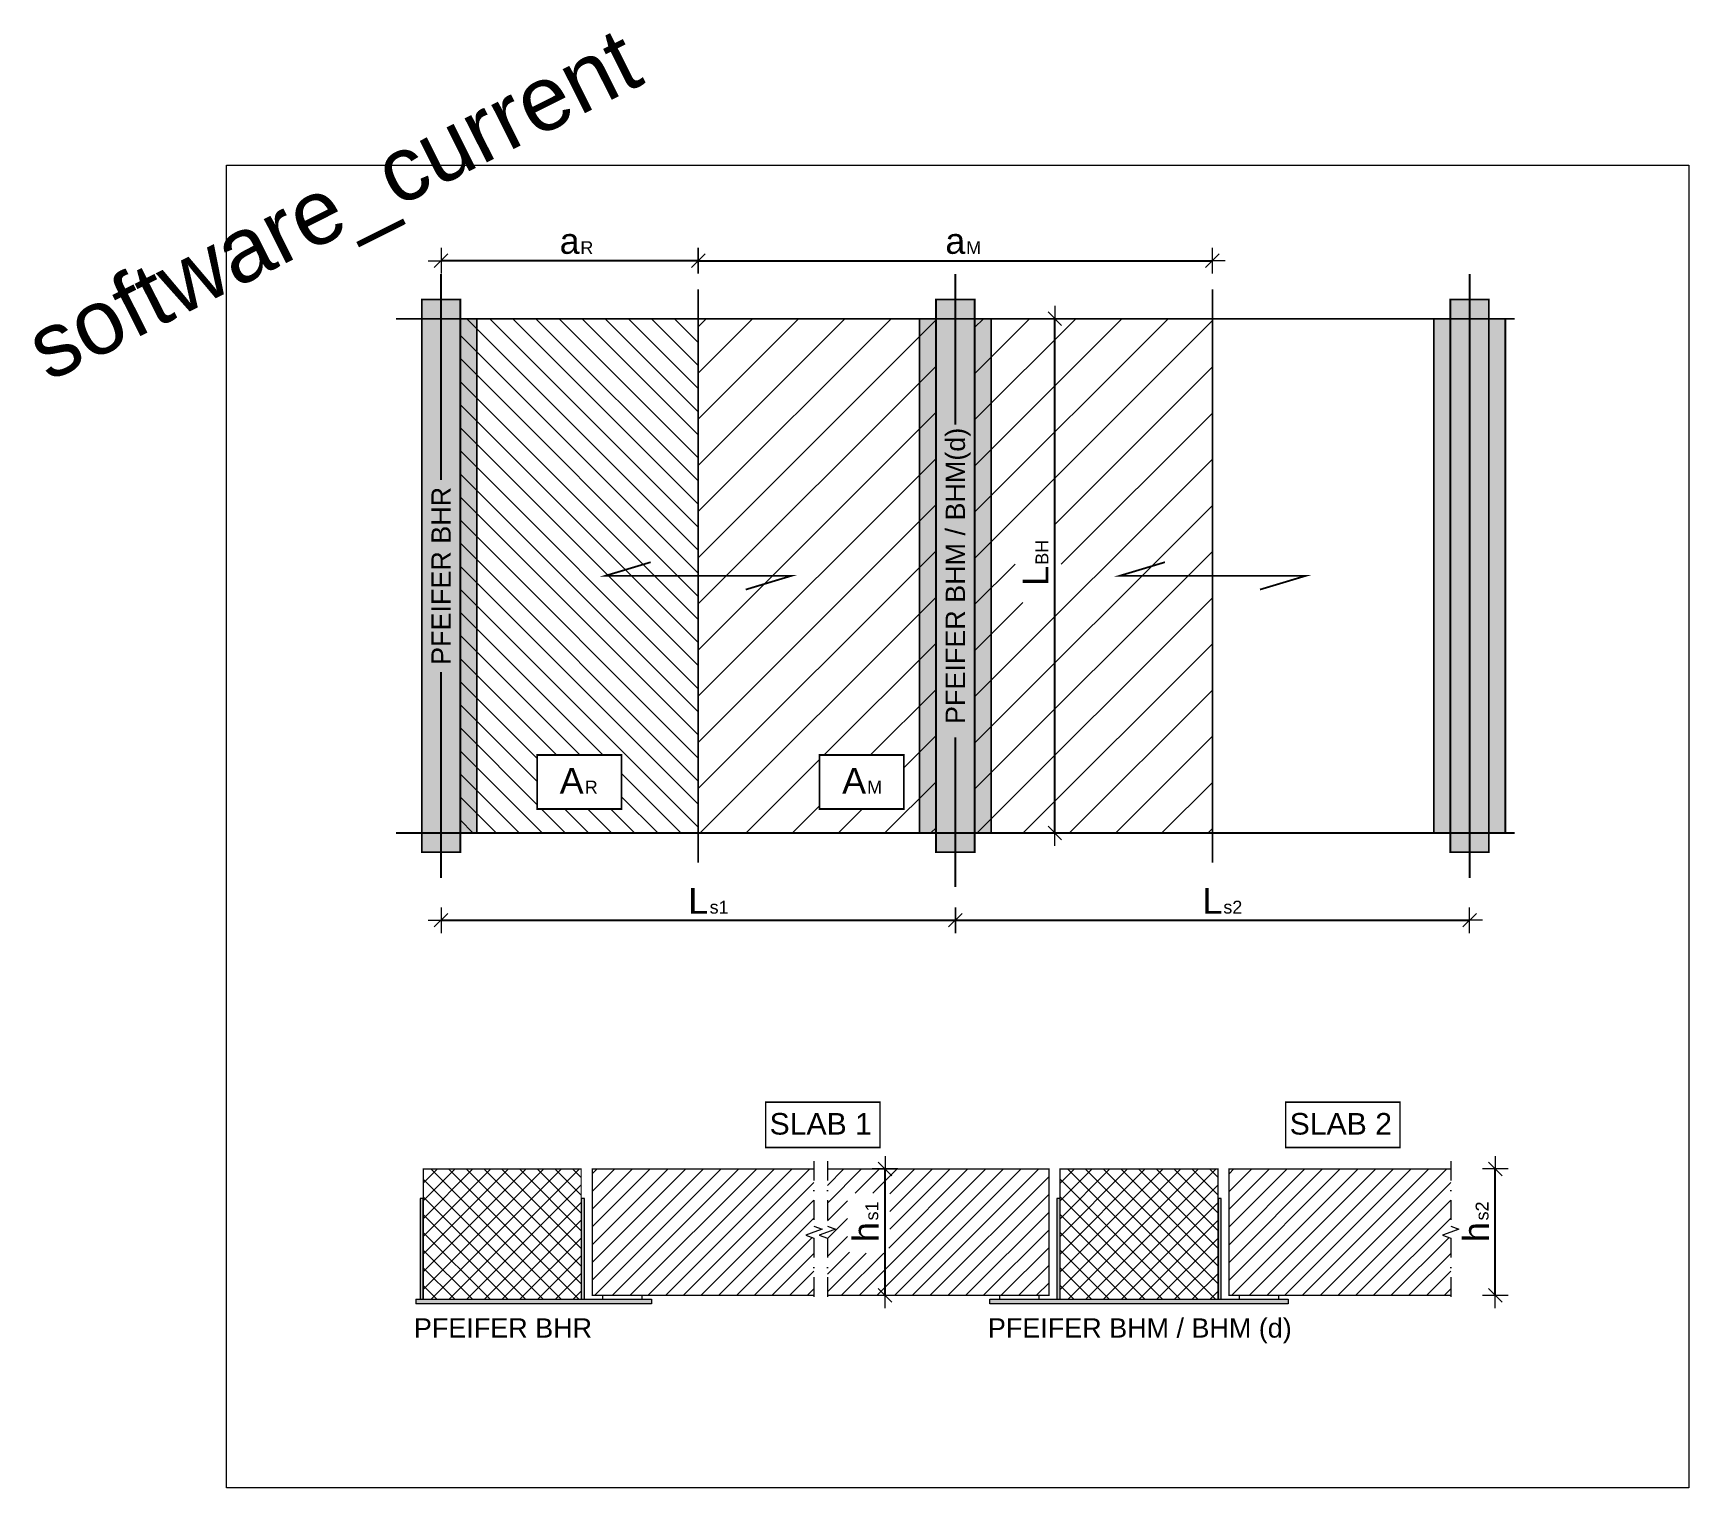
# Model space of a CAD drawing. Header units: millimetres. Extents: x 261817 to 319787, y -328430 to -285760.
# Drawn here: x 290363 to 303241, y -328430 to -317111 of the extents above; entities that cross this region are included whole.
import ezdxf
from ezdxf.enums import TextEntityAlignment as Align

# ---------------------------------------------------------------- set-up
doc = ezdxf.new("R2010")
doc.units = ezdxf.units.MM
doc.linetypes.add('ACAD_ISO02W100', pattern=[15, 12, -3])
doc.linetypes.add('DASHDOT', pattern=[25.4, 12.7, -6.35, 0, -6.35])
doc.layers.get('0').update_dxf_attribs({"lineweight": 0})
for name, color, linetype, lineweight in [('KRESKOWANIE_1', 9, 'Continuous', 0), ('KRESKOWIANIE_2', 8, 'Continuous', 0), ('OZNACZENIA_OPISY', 7, 'Continuous', 5)]:
    doc.layers.add(name, color=color, linetype=linetype, lineweight=lineweight)
doc.layers.add('KRESKOWANIE_3', color=7, linetype='Continuous', lineweight=0, true_color=0xbcc8e6)
doc.styles.add('ARIAL', font='arial.ttf')
doc.dimstyles.new('1-5m', dxfattribs={"dimscale": 2.5, "dimtxt": 4, "dimasz": 0.1, "dimexe": 1, "dimexo": 0, "dimgap": 1, "dimtad": 1, "dimdec": 0, "dimtxsty": 'ARIAL', "dimblk": '1', "dimcen": 2.5, "dimdle": 1, "dimse1": 1, "dimse2": 1, "dimclrd": 1, "dimclrt": 2, "dimadec": 0, "dimazin": 0, "dimtfac": 1, "dimtdec": 0, "dimtix": 1, "dimtmove": 2, "dimatfit": 2, "dimldrblk": 'ARCHTICK', "dimfxl": 1, "dimarcsym": 0})
pattern_1 = [(45, (-573663.56, 641139.25), (-68.951529, 68.951529), [])]

# ---------------------------------------------------------------- blocks, each defined once
blk = doc.blocks.new('1')
at = {"layer": 'OZNACZENIA_OPISY', "color": 7, "lineweight": 20}
for p, q in [((20, 0), (-20, 0)), ((-10.6, -10.6), (10.6, 10.6)), ((0, -20), (0, 20))]:
    blk.add_line(p, q, dxfattribs=at)
blk = doc.blocks.new('*D460')
at = {"layer": 'Defpoints', "color": 0, "transparency": 16777216}
for p in [(293536, -323754), (297536, -323754), (297536, -324013)]:
    blk.add_point(p, dxfattribs=at)
at = {"layer": 'OZNACZENIA_OPISY', "color": 1, "lineweight": -2, "transparency": 16777216}
blk.add_line((293541, -324013), (297531, -324013), dxfattribs=at)
at = {"layer": 'OZNACZENIA_OPISY', "color": 1, "lineweight": -2, "transparency": 16777216, "xscale": 5, "yscale": 5, "zscale": 5, "rotation": 180}
blk.add_blockref('1', (293536, -324013), dxfattribs=at)
at = {"layer": 'OZNACZENIA_OPISY', "color": 1, "lineweight": -2, "transparency": 16777216, "xscale": 5, "yscale": 5, "zscale": 5}
blk.add_blockref('1', (297536, -324013), dxfattribs=at)
at = {"layer": 'OZNACZENIA_OPISY', "color": 2, "lineweight": 20, "transparency": 16777216, "insert": (295536, -323863), "char_height": 200, "attachment_point": 5, "style": 'ARIAL'}
blk.add_mtext('L', dxfattribs=at)
blk = doc.blocks.new('_ArchTick')
at = {"color": 0, "linetype": 'ByBlock', "const_width": 0.15}
blk.add_lwpolyline([(-0.5, -0.5), (0.5, 0.5)], dxfattribs=at)
blk = doc.blocks.new('*D461')
at = {"layer": 'Defpoints', "color": 0, "transparency": 16777216}
for p in [(297536, -323754), (301536, -323754), (301536, -324013)]:
    blk.add_point(p, dxfattribs=at)
at = {"layer": 'OZNACZENIA_OPISY', "color": 1, "lineweight": -2, "transparency": 16777216}
blk.add_line((297541, -324013), (301531, -324013), dxfattribs=at)
at = {"layer": 'OZNACZENIA_OPISY', "color": 1, "lineweight": -2, "transparency": 16777216, "xscale": 5, "yscale": 5, "zscale": 5, "rotation": 180}
blk.add_blockref('1', (297536, -324013), dxfattribs=at)
at = {"layer": 'OZNACZENIA_OPISY', "color": 1, "lineweight": -2, "transparency": 16777216, "xscale": 5, "yscale": 5, "zscale": 5}
blk.add_blockref('1', (301536, -324013), dxfattribs=at)
at = {"layer": 'OZNACZENIA_OPISY', "color": 2, "lineweight": 20, "transparency": 16777216, "insert": (299536, -323863), "char_height": 200, "attachment_point": 5, "style": 'ARIAL'}
blk.add_mtext('L', dxfattribs=at)
blk = doc.blocks.new('*D462')
at = {"layer": 'Defpoints', "color": 0, "transparency": 16777216}
for p in [(298076, -319334), (298310, -319334), (298076, -323334)]:
    blk.add_point(p, dxfattribs=at)
at = {"layer": 'OZNACZENIA_OPISY', "color": 1, "lineweight": -2, "transparency": 16777216}
blk.add_line((298310, -323329), (298310, -319339), dxfattribs=at)
at = {"layer": 'OZNACZENIA_OPISY', "color": 1, "lineweight": -2, "transparency": 16777216, "xscale": 5, "yscale": 5, "zscale": 5}
for p, rotation in [((298310, -319334), 90), ((298310, -323334), 270)]:
    blk.add_blockref('1', p, dxfattribs=dict(at, rotation=rotation))
at = {"layer": 'OZNACZENIA_OPISY', "color": 2, "lineweight": 20, "transparency": 16777216, "insert": (298160, -321334), "char_height": 200, "attachment_point": 5, "rotation": 90, "style": 'ARIAL'}
blk.add_mtext('L', dxfattribs=at)
blk = doc.blocks.new('*D464')
at = {"layer": 'Defpoints', "color": 0, "transparency": 16777216}
for p in [(299536, -318882), (295536, -319104), (299536, -319104)]:
    blk.add_point(p, dxfattribs=at)
at = {"layer": 'OZNACZENIA_OPISY', "color": 1, "lineweight": -2, "transparency": 16777216}
blk.add_line((295541, -318882), (299531, -318882), dxfattribs=at)
at = {"layer": 'OZNACZENIA_OPISY', "color": 1, "lineweight": -2, "transparency": 16777216, "xscale": 5, "yscale": 5, "zscale": 5, "rotation": 180}
blk.add_blockref('1', (295536, -318882), dxfattribs=at)
at = {"layer": 'OZNACZENIA_OPISY', "color": 1, "lineweight": -2, "transparency": 16777216, "xscale": 5, "yscale": 5, "zscale": 5}
blk.add_blockref('1', (299536, -318882), dxfattribs=at)
at = {"layer": 'OZNACZENIA_OPISY', "color": 2, "lineweight": 20, "transparency": 16777216, "insert": (297536, -318730), "char_height": 200, "attachment_point": 5, "style": 'ARIAL'}
blk.add_mtext('a', dxfattribs=at)
blk = doc.blocks.new('*D465')
at = {"layer": 'Defpoints', "color": 0, "transparency": 16777216}
for p in [(293536, -318882), (293536, -318974), (295536, -319104)]:
    blk.add_point(p, dxfattribs=at)
at = {"layer": 'OZNACZENIA_OPISY', "color": 1, "lineweight": -2, "transparency": 16777216}
blk.add_line((295531, -318882), (293541, -318882), dxfattribs=at)
at = {"layer": 'OZNACZENIA_OPISY', "color": 1, "lineweight": -2, "transparency": 16777216, "xscale": 5, "yscale": 5, "zscale": 5, "rotation": 180}
blk.add_blockref('1', (293536, -318882), dxfattribs=at)
at = {"layer": 'OZNACZENIA_OPISY', "color": 1, "lineweight": -2, "transparency": 16777216, "xscale": 5, "yscale": 5, "zscale": 5}
blk.add_blockref('1', (295536, -318882), dxfattribs=at)
at = {"layer": 'OZNACZENIA_OPISY', "color": 2, "transparency": 16777216, "insert": (294536, -318730), "char_height": 200, "attachment_point": 5, "style": 'ARIAL'}
blk.add_mtext('a', dxfattribs=at)
blk = doc.blocks.new('*D463')
at = {"layer": 'Defpoints', "color": 0, "transparency": 16777216}
for p in [(301390, -325948), (301736, -325948), (301390, -326931)]:
    blk.add_point(p, dxfattribs=at)
at = {"layer": 'OZNACZENIA_OPISY', "color": 1, "lineweight": -2, "transparency": 16777216}
blk.add_line((301736, -326926), (301736, -325953), dxfattribs=at)
at = {"layer": 'OZNACZENIA_OPISY', "color": 1, "lineweight": -2, "transparency": 16777216, "xscale": 5, "yscale": 5, "zscale": 5}
for p, rotation in [((301736, -325948), 90), ((301736, -326931), 270)]:
    blk.add_blockref('1', p, dxfattribs=dict(at, rotation=rotation))
at = {"layer": 'OZNACZENIA_OPISY', "color": 2, "lineweight": 20, "transparency": 16777216, "insert": (301586, -326440), "char_height": 200, "attachment_point": 5, "rotation": 90, "style": 'ARIAL'}
blk.add_mtext('h', dxfattribs=at)
blk = doc.blocks.new('*D466')
at = {"layer": 'Defpoints', "color": 0, "transparency": 16777216}
for p in [(296643, -325948), (296989, -325948), (296643, -326931)]:
    blk.add_point(p, dxfattribs=at)
at = {"layer": 'OZNACZENIA_OPISY', "color": 1, "lineweight": -2, "transparency": 16777216}
blk.add_line((296989, -326926), (296989, -325953), dxfattribs=at)
at = {"layer": 'OZNACZENIA_OPISY', "color": 1, "lineweight": -2, "transparency": 16777216, "xscale": 5, "yscale": 5, "zscale": 5}
for p, rotation in [((296989, -325948), 90), ((296989, -326931), 270)]:
    blk.add_blockref('1', p, dxfattribs=dict(at, rotation=rotation))
at = {"layer": 'OZNACZENIA_OPISY', "color": 2, "lineweight": 20, "transparency": 16777216, "insert": (296839, -326440), "char_height": 200, "attachment_point": 5, "rotation": 90, "style": 'ARIAL'}
blk.add_mtext('h', dxfattribs=at)

msp = doc.modelspace()

# ---------------------------------------------------------------- hatches: boundary and pattern name
at = {"layer": 'KRESKOWANIE_1'}
h = msp.add_hatch(color=256, dxfattribs=at)
h.dxf.hatch_style = 1
h.paths.add_polyline_path([(293685.98, -319184.27), (293535.98, -319184.27), (293535.98, -319334.27), (293685.98, -319334.27)])
h.paths.add_polyline_path([(293535.98, -319184.27), (293385.98, -319184.27), (293385.98, -319334.27), (293535.98, -319334.27)])
h.paths.add_polyline_path([(293535.98, -319334.27), (293385.98, -319334.27), (293385.98, -319484.27), (293535.98, -319484.27)])
h.paths.add_polyline_path([(293685.98, -319334.27), (293535.98, -319334.27), (293535.98, -319484.27), (293685.98, -319484.27)])
h = msp.add_hatch(color=256, dxfattribs=at)
h.dxf.hatch_style = 1
h.paths.add_polyline_path([(297685.98, -319184.27), (297535.98, -319184.27), (297535.98, -319334.27), (297685.98, -319334.27)])
h.paths.add_polyline_path([(297535.98, -319184.27), (297385.98, -319184.27), (297385.98, -319334.27), (297535.98, -319334.27)])
h.paths.add_polyline_path([(297535.98, -319334.27), (297385.98, -319334.27), (297385.98, -319484.27), (297535.98, -319484.27)])
h.paths.add_polyline_path([(297685.98, -319334.27), (297535.98, -319334.27), (297535.98, -319484.27), (297685.98, -319484.27)])
h = msp.add_hatch(color=256, dxfattribs=at)
h.dxf.hatch_style = 1
h.paths.add_polyline_path([(301685.98, -319184.27), (301535.98, -319184.27), (301535.98, -319334.27), (301685.98, -319334.27)])
h.paths.add_polyline_path([(301535.98, -319184.27), (301385.98, -319184.27), (301385.98, -319334.27), (301535.98, -319334.27)])
h.paths.add_polyline_path([(301535.98, -319334.27), (301385.98, -319334.27), (301385.98, -319484.27), (301535.98, -319484.27)])
h.paths.add_polyline_path([(301685.98, -319334.27), (301535.98, -319334.27), (301535.98, -319484.27), (301685.98, -319484.27)])
h = msp.add_hatch(color=256, dxfattribs=at)
h.dxf.hatch_style = 1
h.paths.add_polyline_path([(293685.98, -323184.27), (293535.98, -323184.27), (293535.98, -323334.27), (293685.98, -323334.27)])
h.paths.add_polyline_path([(293535.98, -323184.27), (293385.98, -323184.27), (293385.98, -323334.27), (293535.98, -323334.27)])
h.paths.add_polyline_path([(293535.98, -323334.27), (293385.98, -323334.27), (293385.98, -323484.27), (293535.98, -323484.27)])
h.paths.add_polyline_path([(293685.98, -323334.27), (293535.98, -323334.27), (293535.98, -323484.27), (293685.98, -323484.27)])
h = msp.add_hatch(color=256, dxfattribs=at)
h.dxf.hatch_style = 1
h.paths.add_polyline_path([(297685.98, -323184.27), (297535.98, -323184.27), (297535.98, -323334.27), (297685.98, -323334.27)])
h.paths.add_polyline_path([(297535.98, -323184.27), (297385.98, -323184.27), (297385.98, -323334.27), (297535.98, -323334.27)])
h.paths.add_polyline_path([(297535.98, -323334.27), (297385.98, -323334.27), (297385.98, -323484.27), (297535.98, -323484.27)])
h.paths.add_polyline_path([(297685.98, -323334.27), (297535.98, -323334.27), (297535.98, -323484.27), (297685.98, -323484.27)])
h = msp.add_hatch(color=256, dxfattribs=at)
h.dxf.hatch_style = 1
h.paths.add_polyline_path([(301685.98, -323184.27), (301535.98, -323184.27), (301535.98, -323334.27), (301685.98, -323334.27)])
h.paths.add_polyline_path([(301535.98, -323184.27), (301385.98, -323184.27), (301385.98, -323334.27), (301535.98, -323334.27)])
h.paths.add_polyline_path([(301535.98, -323334.27), (301385.98, -323334.27), (301385.98, -323484.27), (301535.98, -323484.27)])
h.paths.add_polyline_path([(301685.98, -323334.27), (301535.98, -323334.27), (301535.98, -323484.27), (301685.98, -323484.27)])
at = {"layer": 'KRESKOWANIE_3'}
h = msp.add_hatch(color=256, dxfattribs=at)
h.dxf.hatch_style = 1
h.paths.add_polyline_path([(293813.98, -319334.27), (293685.98, -319334.27), (293685.98, -323334.27), (293813.98, -323334.27)])
h = msp.add_hatch(color=256, dxfattribs=at)
h.dxf.hatch_style = 1
h.paths.add_polyline_path([(297813.98, -319334.27), (297685.98, -319334.27), (297685.98, -323334.27), (297813.98, -323334.27)])
h.paths.add_polyline_path([(297257.98, -323334.27), (297385.98, -323334.27), (297385.98, -319334.27), (297257.98, -319334.27)])
h = msp.add_hatch(color=256, dxfattribs=at)
h.dxf.hatch_style = 1
h.paths.add_polyline_path([(301813.98, -319334.27), (301685.98, -319334.27), (301685.98, -323334.27), (301813.98, -323334.27)])
h.paths.add_polyline_path([(301257.98, -323334.27), (301385.98, -323334.27), (301385.98, -319334.27), (301257.98, -319334.27)])
h = msp.add_hatch(dxfattribs=at)
h.set_pattern_fill('ANSI37', scale=30.7125, angle=90)
h.set_pattern_definition([(135, (-578616.85, 641139.25), (-68.951529, -68.951529), []), (225, (-578616.85, 641139.25), (68.951529, -68.951529), [])])
h.paths.add_polyline_path([(294626, -326961.97), (294626, -326178.8), (294626, -325948.46), (293397.5, -325948.46), (293397.5, -326178.8), (293397.5, -326961.97)])
h = msp.add_hatch(dxfattribs=at)
h.set_pattern_fill('ANSI31', color=3, scale=30.7125)
h.set_pattern_definition([(45, (-578616.85, 641139.25), (-68.951529, 68.951529), [])])
h.paths.add_polyline_path([(294712, -325948.46), (294712, -326931.26), (296436.29, -326931.26), (296436.29, -326485.93), (296372.94, -326462.89), (296436.29, -326439.86), (296499.63, -326416.82), (296436.29, -326393.79), (296436.29, -325948.46)])
h = msp.add_hatch(dxfattribs=at)
h.set_pattern_fill('ANSI31', color=3, scale=30.7125)
h.set_pattern_definition(pattern_1)
h.paths.add_polyline_path([(296711.58, -326554.63), (296711.58, -326181.17), (297019.35, -326181.17), (297019.35, -326554.63), (297027.54, -326554.63), (297027.54, -326137.04), (296696.12, -326137.04), (296696.12, -326554.63)])
h.paths.add_polyline_path([(296540.51, -325948.46), (296540.51, -326393.79), (296603.86, -326416.82), (296477.17, -326462.89), (296540.51, -326485.93), (296540.51, -326931.26), (298264.8, -326931.26), (298264.8, -325948.46)])
h.paths.add_polyline_path([(297019.35, -326181.17), (297019.35, -326603.17), (296711.58, -326603.17), (296711.58, -326181.17)])
h = msp.add_hatch(dxfattribs=at)
h.set_pattern_fill('ANSI37', scale=30.7125, angle=90)
h.set_pattern_definition([(135, (-573663.56, 641139.25), (-68.951529, -68.951529), []), (225, (-573663.56, 641139.25), (68.951529, -68.951529), [])])
h.paths.add_polyline_path([(299579.29, -326961.97), (299579.29, -326178.8), (299579.29, -325948.46), (298350.79, -325948.46), (298350.79, -326178.8), (298350.79, -326961.97)])
h = msp.add_hatch(dxfattribs=at)
h.set_pattern_fill('ANSI31', color=3, scale=30.7125)
h.set_pattern_definition(pattern_1)
h.paths.add_polyline_path([(299665.29, -325948.46), (299665.29, -326931.26), (301389.58, -326931.26), (301389.58, -326485.93), (301326.23, -326462.89), (301389.58, -326439.86), (301452.92, -326416.82), (301389.58, -326393.79), (301389.58, -325948.46)])
h = msp.add_hatch(color=256, dxfattribs=at)
h.dxf.hatch_style = 1
h.paths.add_polyline_path([(293397.5, -326178.8), (293372.93, -326178.8), (293372.93, -326961.97), (293397.5, -326961.97)])
h.paths.add_polyline_path([(294650.57, -326178.8), (294626, -326178.8), (294626, -326961.97), (294650.57, -326961.97)])
h = msp.add_hatch(color=256, dxfattribs=at)
h.dxf.hatch_style = 1
h.paths.add_polyline_path([(298350.79, -326178.8), (298326.22, -326178.8), (298326.22, -326961.97), (298350.79, -326961.97)])
h.paths.add_polyline_path([(299603.86, -326178.8), (299579.29, -326178.8), (299579.29, -326961.97), (299603.86, -326961.97)])
h = msp.add_hatch(color=256, dxfattribs=at)
h.dxf.hatch_style = 1
h.paths.add_polyline_path([(293339.41, -326961.97), (293339.41, -326998.82), (295172.69, -326998.82), (295172.69, -326961.97)])
h = msp.add_hatch(color=256, dxfattribs=at)
h.dxf.hatch_style = 1
h.paths.add_polyline_path([(300125.98, -326961.97), (297804.11, -326961.97), (297804.11, -326998.82), (300125.98, -326998.82)])
at = {"layer": 'KRESKOWIANIE_2'}
h = msp.add_hatch(color=256, dxfattribs=at)
h.dxf.hatch_style = 1
h.paths.add_polyline_path([(293685.98, -319334.27), (293385.98, -319334.27), (293385.98, -323334.27), (293685.98, -323334.27)])
h = msp.add_hatch(color=256, dxfattribs=at)
h.dxf.hatch_style = 1
h.paths.add_polyline_path([(297685.98, -319334.27), (297385.98, -319334.27), (297385.98, -323334.27), (297685.98, -323334.27)])
h = msp.add_hatch(color=256, dxfattribs=at)
h.dxf.hatch_style = 1
h.paths.add_polyline_path([(301685.98, -319334.27), (301385.98, -319334.27), (301385.98, -323334.27), (301685.98, -323334.27)])
at = {"layer": 'OZNACZENIA_OPISY'}
h = msp.add_hatch(dxfattribs=at)
h.set_pattern_fill('ANSI31', color=256, scale=40, angle=90)
h.set_pattern_definition([(135, (18389.8, -9863.75), (-89.80256, -89.80256), [])])
h.paths.add_polyline_path([(294283.22, -322727.38), (294938.97, -322727.38), (294938.97, -323147.57), (294283.22, -323147.57)])
h.paths.add_polyline_path([(293685.98, -319334.27), (293685.98, -323334.24), (295535.98, -323334.24), (295535.98, -319334.27)])
h = msp.add_hatch(dxfattribs=at)
h.set_pattern_fill('ANSI31', color=256, scale=80)
h.set_pattern_definition([(45, (6625.2, -9863.78), (-179.60512, 179.60512), [])])
h.paths.add_polyline_path([(296480.03, -323147.57), (296480.03, -322727.38), (297135.78, -322727.38), (297135.78, -323147.57)])
h.paths.add_polyline_path([(298359.99, -321542.36), (298001.04, -321542.36), (298001.04, -320929.92), (298359.99, -320929.92)])
h.paths.add_polyline_path([(297385.98, -323334.27), (297385.98, -319334.27), (295535.98, -319334.27), (295535.98, -323334.27)])
h.paths.add_polyline_path([(297685.98, -319334.27), (297685.98, -323334.27), (299535.98, -323334.27), (299535.98, -319334.27)])

# ---------------------------------------------------------------- linework, layer by layer
at = {"color": 254}
for p, q in [((293339.41, -326961.97), (293339.41, -326998.82)), ((294790.8, -326931.26), (294790.8, -326961.97)), ((295097.17, -326931.26), (295097.17, -326961.97)), ((297879.63, -326931.26), (297879.63, -326961.97)), ((298185.99, -326931.26), (298185.99, -326961.97)), ((299744.09, -326931.26), (299744.09, -326961.97)), ((300050.45, -326931.26), (300050.45, -326961.97))]:
    msp.add_line(p, q, dxfattribs=at)
msp.add_lwpolyline([(291868.13, -318139.92), (303241.49, -318139.92), (303241.49, -328429.87), (291868.13, -328429.87)], close=True, dxfattribs=at)
at = {"color": 2, "linetype": 'DASHDOT', "ltscale": 13, "const_width": 14}
for points in [[(293535.98, -318984.27), (293535.98, -320587.46)], [(297535.98, -318984.27), (297535.98, -320157.75)], [(301535.98, -318984.27), (301535.98, -323684.27)], [(293185.98, -319334.27), (301885.98, -319334.27)], [(293535.98, -322081.08), (293535.98, -323684.27)], [(297535.98, -322590.36), (297535.98, -323754.27)], [(301885.98, -323334.27), (293185.98, -323334.27)]]:
    msp.add_lwpolyline(points, dxfattribs=at)
at = {"color": 3, "linetype": 'ACAD_ISO02W100', "lineweight": 30, "ltscale": 30, "const_width": 14}
for points in [[(295535.98, -323564.27), (295535.98, -319104.27)], [(299535.98, -323564.27), (299535.98, -319104.27)]]:
    msp.add_lwpolyline(points, dxfattribs=at)
at = {"color": 3, "lineweight": 30}
for points, const_width in [([(293385.98, -319334.27), (293385.98, -319184.27), (293685.98, -319184.27), (293685.98, -319334.27)], 14), ([(297385.98, -319334.27), (297385.98, -319184.27), (297685.98, -319184.27), (297685.98, -319334.27)], 14), ([(301385.98, -319334.27), (301385.98, -319184.27), (301685.98, -319184.27), (301685.98, -319334.27)], 14), ([(293385.98, -319334.27), (293685.98, -319334.27), (293685.98, -323334.27), (293385.98, -323334.27), (293385.98, -319334.27)], 14), ([(297385.98, -319334.27), (297685.98, -319334.27), (297685.98, -323334.27), (297385.98, -323334.27), (297385.98, -319334.27)], 14), ([(301385.98, -319334.27), (301685.98, -319334.27), (301685.98, -323334.27), (301385.98, -323334.27), (301385.98, -319334.27)], 14), ([(295166.49, -321227.69), (294812.1, -321334.27), (296259.85, -321334.27), (295905.46, -321440.85)], 14), ([(299166.49, -321227.69), (298812.1, -321334.27), (300259.85, -321334.27), (299905.46, -321440.85)], 14), ([(293385.98, -323334.27), (293385.98, -323484.27), (293685.98, -323484.27), (293685.98, -323334.27)], 14), ([(297385.98, -323334.27), (297385.98, -323484.27), (297685.98, -323484.27), (297685.98, -323334.27)], 14), ([(301385.98, -323334.27), (301385.98, -323484.27), (301685.98, -323484.27), (301685.98, -323334.27)], 14), ([(296436.29, -326931.26), (294712, -326931.26), (294712, -325948.46), (296436.29, -325948.46)], 9.55), ([(296540.51, -326931.26), (298264.8, -326931.26), (298264.8, -325948.46), (296540.51, -325948.46)], 9.55), ([(301389.58, -326931.26), (299665.29, -326931.26), (299665.29, -325948.46), (301389.58, -325948.46)], 9.55)]:
    msp.add_lwpolyline(points, dxfattribs=dict(at, const_width=const_width))
for points, const_width in [([(293813.98, -319334.27), (293685.98, -319334.27), (293685.98, -323334.27), (293813.98, -323334.27)], 14), ([(297257.98, -319334.27), (297385.98, -319334.27), (297385.98, -323334.27), (297257.98, -323334.27)], 14), ([(297813.98, -319334.27), (297685.98, -319334.27), (297685.98, -323334.27), (297813.98, -323334.27)], 14), ([(301257.98, -319334.27), (301385.98, -319334.27), (301385.98, -323334.27), (301257.98, -323334.27)], 14), ([(301813.98, -319334.27), (301685.98, -319334.27), (301685.98, -323334.27), (301813.98, -323334.27)], 14), ([(294283.22, -322727.38), (294938.97, -322727.38), (294938.97, -323147.57), (294283.22, -323147.57)], 14), ([(296480.03, -322727.38), (297135.78, -322727.38), (297135.78, -323147.57), (296480.03, -323147.57)], 14), ([(296060.57, -325429.26), (296949.45, -325429.26), (296949.45, -325782.22), (296060.57, -325782.22)], 11.76), ([(300105.73, -325429.26), (300994.61, -325429.26), (300994.61, -325782.22), (300105.73, -325782.22)], 11.76), ([(294626, -326178.8), (294626, -326178.8), (294626, -325948.46), (293397.5, -325948.46), (293397.5, -326178.8), (293397.5, -326178.8), (293397.5, -326961.97), (294626, -326961.97), (294626, -326178.8)], 9.55), ([(299579.29, -326178.8), (299579.29, -326178.8), (299579.29, -325948.46), (298350.79, -325948.46), (298350.79, -326178.8), (298350.79, -326178.8), (298350.79, -326961.97), (299579.29, -326961.97), (299579.29, -326178.8)], 9.55)]:
    msp.add_lwpolyline(points, close=True, dxfattribs=dict(at, const_width=const_width))
for points in [[(293372.93, -326961.97), (293397.5, -326961.97), (293397.5, -326178.8), (293372.93, -326178.8)], [(294626, -326961.97), (294650.57, -326961.97), (294650.57, -326178.8), (294626, -326178.8)], [(298326.22, -326961.97), (298350.79, -326961.97), (298350.79, -326178.8), (298326.22, -326178.8)], [(299579.29, -326961.97), (299603.86, -326961.97), (299603.86, -326178.8), (299579.29, -326178.8)], [(300125.98, -326998.82), (297804.11, -326998.82), (297804.11, -326961.97), (300125.98, -326961.97)]]:
    msp.add_lwpolyline(points, close=True)
for points in [[(293339.41, -326961.97), (295172.69, -326961.97), (295172.69, -326998.82)], [(295172.69, -326998.82), (293339.41, -326998.82)]]:
    msp.add_lwpolyline(points)
at = {"layer": 'OZNACZENIA_OPISY', "color": 7, "linetype": 'DASHDOT', "ltscale": 12}
for points in [[(296436.29, -325887.03), (296436.29, -326393.79), (296499.63, -326416.82), (296436.29, -326439.86), (296372.94, -326462.89), (296436.29, -326485.93), (296436.29, -326992.68)], [(296540.51, -325887.03), (296540.51, -326393.79), (296603.86, -326416.82), (296540.51, -326439.86), (296477.17, -326462.89), (296540.51, -326485.93), (296540.51, -326992.68)], [(301389.58, -325887.03), (301389.58, -326393.79), (301452.92, -326416.82), (301389.58, -326439.86), (301326.23, -326462.89), (301389.58, -326485.93), (301389.58, -326992.68)]]:
    msp.add_lwpolyline(points, dxfattribs=at)

# ---------------------------------------------------------------- texts
at = {"layer": 'OZNACZENIA_OPISY', "color": 7, "style": 'ARIAL'}
for s, height, rotation, p in [('software_current', 500, 26.631239, (292695.54, -318438.04)), ('PFEIFER BHM / BHM(d)', 150, 90, (297535.98, -321334.27)), ('PFEIFER BHR', 150, 90, (293535.98, -321334.27))]:
    msp.add_text(s, height=height, rotation=rotation, dxfattribs=at).set_placement(p, align=Align.MIDDLE_CENTER)
at = {"layer": 'OZNACZENIA_OPISY', "lineweight": 20, "style": 'ARIAL'}
for s, p in [('R', (294619.47, -318830.68)), ('M', (297620.4, -318830.68)), ('R', (294653.44, -323027.49)), ('M', (296850.25, -323027.49)), ('s1', (295624.73, -323961.87)), ('s2', (299620.47, -323961.5))]:
    msp.add_text(s, height=100, dxfattribs=at).set_placement(p)
for s, p in [('BH', (298259.42, -321247.58)), ('s1', (296936.28, -326348.83)), ('s2', (301682.92, -326348.83))]:
    msp.add_text(s, height=100, rotation=90, dxfattribs=at).set_placement(p)
at = {"layer": 'OZNACZENIA_OPISY', "color": 7, "style": 'ARIAL'}
for s, p in [('PFEIFER BHR', (294017.61, -327185.62)), ('PFEIFER BHM / BHM (d)', (298970.9, -327185.62))]:
    msp.add_text(s, height=150, dxfattribs=at).set_placement(p, align=Align.MIDDLE_CENTER)
at = {"layer": 'OZNACZENIA_OPISY', "color": 2, "lineweight": 20, "attachment_point": 5, "style": 'ARIAL'}
for s, insert, char_height in [('A', (294551.88, -322928.58), 200), ('A', (296748.69, -322928.58), 200), ('SLAB 1', (296489.08, -325598.27), 168), ('SLAB 2', (300534.23, -325598.27), 168)]:
    msp.add_mtext(s, dxfattribs=dict(at, insert=insert, char_height=char_height))

# ---------------------------------------------------------------- dimensions: what is measured, and where the dimension line sits
at = {"layer": 'OZNACZENIA_OPISY', "color": 254}
dim = msp.add_linear_dim(base=(293535.98, -318881.77), p1=(295535.98, -319104.27), p2=(293535.98, -318974.37), text='a', dimstyle='1-5m', override={"dimscale": 50}, dxfattribs=at)
dim.commit()
dim.dimension.update_dxf_attribs({"geometry": '*D465', "text_midpoint": (294535.98, -318730.13)})
at = {"layer": 'OZNACZENIA_OPISY', "color": 3, "lineweight": 20}
for base, p1, p2, text, picture, middle in [((299535.98, -318881.77), (295535.98, -319104.27), (299535.98, -319104.27), 'a', '*D464', (297535.98, -318730.13)), ((297535.98, -324012.96), (293535.98, -323754.27), (297535.98, -323754.27), 'L', '*D460', (295535.98, -323862.96)), ((301535.98, -324012.96), (297535.98, -323754.27), (301535.98, -323754.27), 'L', '*D461', (299535.98, -323862.96))]:
    dim = msp.add_linear_dim(base=base, p1=p1, p2=p2, text=text, dimstyle='1-5m', override={"dimscale": 50}, dxfattribs=at)
    dim.commit()
    dim.dimension.update_dxf_attribs({"geometry": picture, "text_midpoint": middle})
for base, p1, p2, text, picture, middle in [((298309.66, -319334.27), (298076.13, -323334.27), (298076.13, -319334.27), 'L', '*D462', (298159.66, -321334.27)), ((296989.03, -325948.46), (296642.93, -326931.26), (296642.93, -325948.46), 'h', '*D466', (296839.03, -326439.86)), ((301735.67, -325948.46), (301389.58, -326931.26), (301389.58, -325948.46), 'h', '*D463', (301585.67, -326439.86))]:
    dim = msp.add_linear_dim(base=base, p1=p1, p2=p2, angle=90, text=text, dimstyle='1-5m', override={"dimscale": 50}, dxfattribs=at)
    dim.commit()
    dim.dimension.update_dxf_attribs({"geometry": picture, "text_midpoint": middle})

doc.saveas('drawing.dxf')
